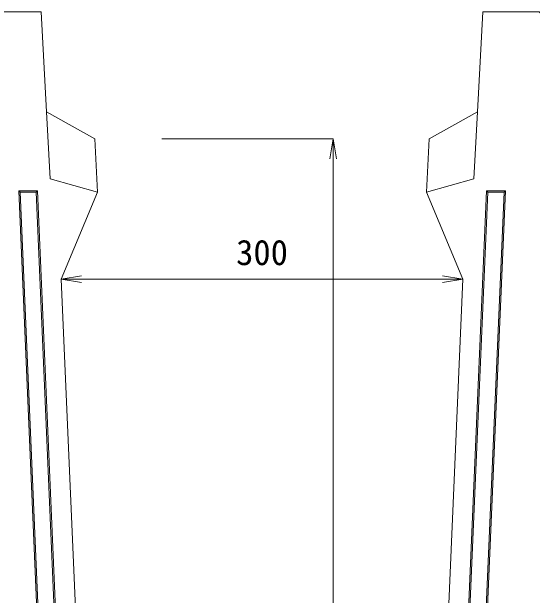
# Model space of a CAD drawing. Units: millimetres at full size, sheet at 1:20; details may follow other scales. Extents: x 0 to 23340, y -4498 to 8520.
# Drawn here: x 4780.4 to 5169.5, y 7244.8 to 7681.2 of the extents above; entities that cross this region are included whole.
import ezdxf
from ezdxf.enums import TextEntityAlignment as Align

# ---------------------------------------------------------------- set-up
doc = ezdxf.new("R2010")
doc.units = ezdxf.units.MM
doc.header["$LTSCALE"] = 20
doc.linetypes.add('DASHED', pattern=[7.5, 6, -1.5])
doc.layers.add('KIJUN', color=5, linetype='Continuous', lineweight=5)
doc.layers.add('SUNPO', color=3, linetype='Continuous', lineweight=13)
doc.styles.add('ＭＳ ゴシック', font='')
doc.styles.get('ＭＳ ゴシック').set_extended_font_data('MS Gothic')

# ---------------------------------------------------------------- blocks, each defined once
blk = doc.blocks.new('open_arrow')
at = {"color": 0, "linetype": 'Continuous', "lineweight": -2}
blk.add_lwpolyline([(7.5, 1.25), (0, 0), (7.5, -1.25)], dxfattribs=at)

msp = doc.modelspace()

# ---------------------------------------------------------------- linework, layer by layer
at = {"layer": 'KIJUN'}
for p, q in [((4785.61, 7547.2), (4786.65, 7546.2)), ((4799.62, 7547.2), (4798.66, 7546.2)), ((4799.62, 7547.2), (4830.43, 6833.39)), ((5136.31, 7546.2), (5105.54, 6833.35)), ((5135.35, 7547.2), (5136.31, 7546.2)), ((5148.32, 7546.2), (5149.36, 7547.2))]:
    msp.add_line(p, q, dxfattribs=at)
at = {"layer": 'KIJUN', "color": 7, "lineweight": 13}
msp.add_lwpolyline([(4845.42, 6834.04), (4817.48, 7481.2), (4844.48, 7546.2), (4842.48, 7586.2), (4806.48, 7606.2), (4802.48, 7681.2), (4760.48, 7681.2), (4757.48, 7678.2), (4757.48, 6716.2), (4777.48, 6696.2), (5157.48, 6696.2), (5177.48, 6716.2), (5177.48, 7678.2), (5174.48, 7681.2), (5132.48, 7681.2), (5128.48, 7606.2), (5092.48, 7586.2), (5090.48, 7546.2), (5117.48, 7481.2), (5089.55, 6834.04)], dxfattribs=at)
at = {"layer": 'KIJUN', "color": 7, "linetype": 'DASHED', "lineweight": 13}
for points in [[(4844.48, 7546.2), (4809.15, 7556.2), (4806.48, 7606.2)], [(5090.48, 7546.2), (5125.82, 7556.2), (5128.48, 7606.2)]]:
    msp.add_lwpolyline(points, dxfattribs=at)
at = {"layer": 'KIJUN'}
for points in [[(4816.45, 6832.79), (4785.61, 7547.2), (4799.62, 7547.2)], [(4829.43, 6833.35), (4798.66, 7546.2), (4786.65, 7546.2), (4817.45, 6832.83)], [(5104.54, 6833.39), (5135.35, 7547.2), (5149.36, 7547.2), (5118.52, 6832.79)], [(5117.52, 6832.83), (5148.32, 7546.2), (5136.31, 7546.2)]]:
    msp.add_lwpolyline(points, dxfattribs=at)
at = {"layer": 'SUNPO'}
for p, q in [((4892.48, 7586.2), (5020.57, 7586.2)), ((5020.57, 6786.2), (5020.57, 7586.2)), ((4817.48, 7481.2), (5117.48, 7481.2))]:
    msp.add_line(p, q, dxfattribs=at)

# ---------------------------------------------------------------- block references
at = {"layer": 'SUNPO', "xscale": 2, "yscale": 2}
for p, rotation in [((5020.57, 7586.2), 270), ((5117.48, 7481.2), 180)]:
    msp.add_blockref('open_arrow', p, dxfattribs=dict(at, rotation=rotation))
msp.add_blockref('open_arrow', (4817.48, 7481.2), dxfattribs=at)

# ---------------------------------------------------------------- texts
at = {"layer": 'SUNPO', "style": 'ＭＳ ゴシック'}
msp.add_text('300', height=18.99, dxfattribs=at).set_placement((4967.48, 7501.2), align=Align.MIDDLE_CENTER)

doc.saveas('drawing.dxf')
